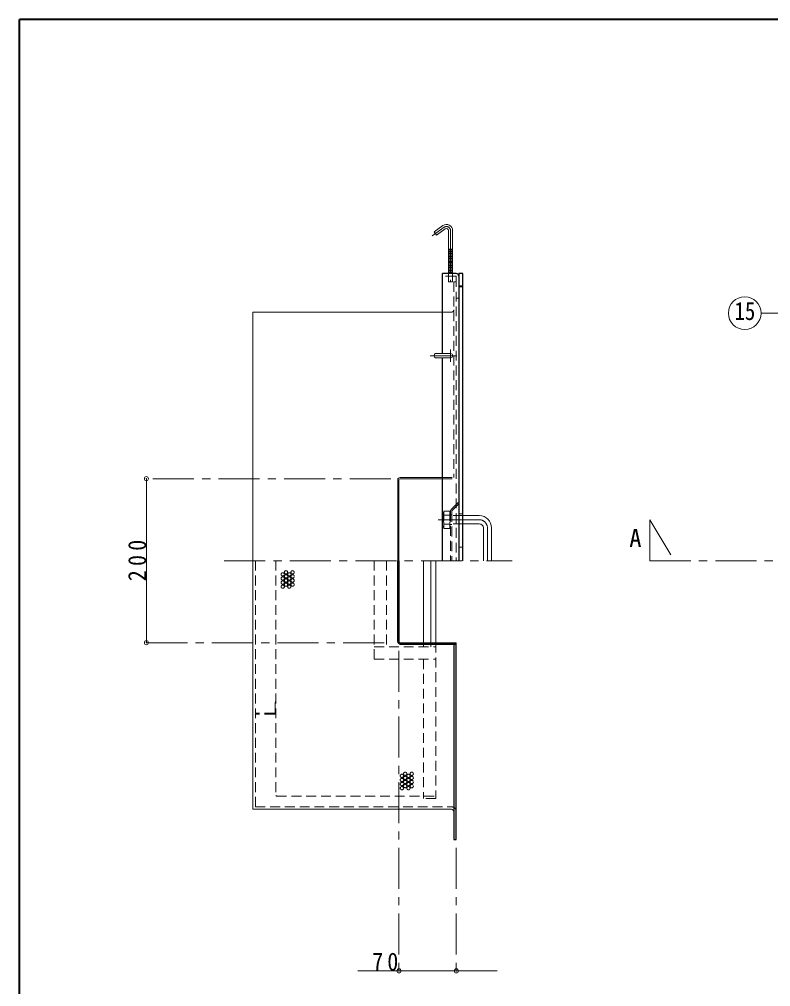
# Model space of a CAD drawing. Units: millimetres at full size, sheet at 1:10; details may follow other scales. Extents: x -2125 to 1925, y -1405 to 1405.
# Drawn here: x -2125 to -1208, y 226 to 1405 of the extents above; entities that cross this region are included whole.
import ezdxf
from ezdxf.enums import TextEntityAlignment as Align

# ---------------------------------------------------------------- set-up
doc = ezdxf.new("R2010")
doc.units = ezdxf.units.MM
doc.header["$LTSCALE"] = 10
doc.header["$PDMODE"] = 32
doc.header["$PDSIZE"] = 5
doc.linetypes.add('CHAIN1', pattern=[8, 5, -1, 1, -1])
doc.linetypes.add('DASHED1', pattern=[1.8, 1.2, -0.6])
doc.layers.add('0-A', color=4, linetype='Continuous', lineweight=9)
doc.styles.add('ＭＳ ゴシック', font='')
doc.styles.get('ＭＳ ゴシック').set_extended_font_data('MS Gothic')

msp = doc.modelspace()

# ---------------------------------------------------------------- linework, layer by layer
at = {"layer": '0-A', "color": 1, "lineweight": 40}
for p in [(-2124.8, -1404.98), (1925.2, 1405.02)]:
    msp.add_line(p, (-2124.8, 1405.02), dxfattribs=at)
at = {"layer": '0-A', "linetype": 'CHAIN1'}
for p, q in [((-1606.66, 1151.51), (-1621.39, 1141.2)), ((-1598.8, 1147.41), (-1598.8, 1085.12)), ((-1598.8, 987.52), (-1598.8, 1002.52)), ((-1591.3, 995.02), (-1623.73, 995.02)), ((-1671.8, 845.02), (-1969.8, 845.02)), ((-1563.8, 795.02), (-1617.3, 795.02)), ((-1355.8, 795.02), (-1325.8, 745.02)), ((-1553.8, 745.02), (-1553.8, 785.02)), ((-1874.8, 745.02), (-1523.8, 745.02)), ((-1969.8, 645.02), (-1671.8, 645.02)), ((-1661.8, 635.02), (-1661.8, 245.02)), ((-1591.8, 395.02), (-1591.8, 245.02))]:
    msp.add_line(p, q, dxfattribs=at)
at = {"layer": '0-A', "color": 7, "lineweight": 18}
for p, q in [((-1608.1, 1153.56), (-1618.73, 1146.11)), ((-1615.86, 1142.02), (-1618.73, 1146.11)), ((-1605.23, 1149.46), (-1615.86, 1142.02)), ((-1601.3, 1147.41), (-1601.3, 1095.02)), ((-1596.3, 1147.41), (-1596.3, 1095.02)), ((-1196.43, 1046.89), (-1219.96, 1046.89)), ((-1598.8, 997.52), (-1617.29, 997.52)), ((-1598.8, 992.52), (-1617.29, 992.52)), ((-1663.3, 745.02), (-1663.3, 843.52)), ((-1661.8, 745.02), (-1661.8, 843.52)), ((-1660.3, 846.52), (-1608.8, 846.52)), ((-1660.3, 845.02), (-1608.8, 845.02)), ((-1583.8, 800.02), (-1563.8, 800.02)), ((-1583.8, 790.02), (-1563.8, 790.02)), ((-1558.8, 745.02), (-1558.8, 785.02)), ((-1548.8, 745.02), (-1548.8, 785.02)), ((-1839.8, 442.02), (-1839.8, 745.02)), ((-1622.8, 745.02), (-1622.8, 645.02)), ((-1616.8, 745.02), (-1616.8, 645.02)), ((-1597.8, 442.02), (-1839.8, 442.02))]:
    msp.add_line(p, q, dxfattribs=at)
at = {"layer": '0-A'}
for p, q in [((-1601.3, 1124.92), (-1596.3, 1124.92)), ((-1596.3, 1124.05), (-1601.3, 1124.46)), ((-1596.3, 1123.04), (-1601.3, 1123.45)), ((-1596.3, 1122.04), (-1601.3, 1122.45)), ((-1596.3, 1121.04), (-1601.3, 1121.45)), ((-1596.3, 1120.03), (-1601.3, 1120.44)), ((-1596.3, 1119.03), (-1601.3, 1119.44)), ((-1596.3, 1118.03), (-1601.3, 1118.44)), ((-1596.3, 1117.02), (-1601.3, 1117.43)), ((-1596.3, 1116.02), (-1601.3, 1116.43)), ((-1596.3, 1115.02), (-1601.3, 1115.43)), ((-1596.3, 1114.01), (-1601.3, 1114.42)), ((-1596.3, 1113.01), (-1601.3, 1113.42)), ((-1596.3, 1112.01), (-1601.3, 1112.42)), ((-1596.3, 1111), (-1601.3, 1111.41)), ((-1596.3, 1110), (-1601.3, 1110.41)), ((-1596.3, 1109), (-1601.3, 1109.41)), ((-1596.3, 1107.99), (-1601.3, 1108.4)), ((-1596.3, 1106.99), (-1601.3, 1107.4)), ((-1596.3, 1105.99), (-1601.3, 1106.4)), ((-1596.3, 1104.98), (-1601.3, 1105.39)), ((-1596.3, 1103.98), (-1601.3, 1104.39)), ((-1596.3, 1102.98), (-1601.3, 1103.39)), ((-1596.3, 1101.97), (-1601.3, 1102.38)), ((-1596.3, 1100.97), (-1601.3, 1101.38)), ((-1596.3, 1099.97), (-1601.3, 1100.38)), ((-1596.3, 1098.96), (-1601.3, 1099.37)), ((-1596.3, 1097.96), (-1601.3, 1098.37)), ((-1596.3, 1096.96), (-1601.3, 1097.37)), ((-1596.3, 1095.95), (-1601.3, 1096.36)), ((-1597.13, 1095.02), (-1601.3, 1095.36)), ((-1969.8, 845.02), (-1969.8, 645.02)), ((-1631.8, 745.02), (-1631.8, 645.02)), ((-1711.8, 245.02), (-1541.8, 245.02))]:
    msp.add_line(p, q, dxfattribs=at)
at = {"layer": '0-A', "color": 5, "lineweight": 25}
for p, q in [((-1608.8, 997.52), (-1608.8, 1095.02)), ((-1591.8, 1095.02), (-1608.8, 1095.02)), ((-1588.8, 1095.02), (-1588.8, 745.02)), ((-1583.8, 1095.02), (-1588.8, 1095.02)), ((-1583.8, 745.02), (-1583.8, 1095.02)), ((-1608.8, 745.02), (-1608.8, 992.52)), ((-1663.3, 646.52), (-1663.3, 745.02)), ((-1661.8, 745.02), (-1661.8, 646.52)), ((-1660.3, 645.02), (-1591.8, 645.02)), ((-1660.3, 643.52), (-1591.8, 643.52)), ((-1594.8, 643.52), (-1594.8, 405.02)), ((-1591.8, 405.02), (-1591.8, 645.02)), ((-1594.8, 405.02), (-1591.8, 405.02))]:
    msp.add_line(p, q, dxfattribs=at)
at = {"layer": '0-A', "color": 7, "linetype": 'DASHED1', "lineweight": 18}
for p, q in [((-1592.8, 1092.02), (-1608.8, 1092.02)), ((-1591.8, 1091.02), (-1591.8, 745.02)), ((-1583.8, 1080.02), (-1588.8, 1080.02)), ((-1588.8, 1065.02), (-1591.8, 1065.02))]:
    msp.add_line(p, q, dxfattribs=at)
at = {"layer": '0-A', "linetype": 'DASHED1'}
for p, q in [((-1601.3, 1095.02), (-1601.3, 1085.02)), ((-1596.3, 1085.02), (-1601.3, 1085.02)), ((-1596.3, 1095.02), (-1596.3, 1085.02)), ((-1591.8, 1085.02), (-1594.8, 1085.02)), ((-1594.8, 1085.02), (-1594.8, 846.52)), ((-1584.3, 1079.02), (-1588.8, 1079.02)), ((-1584.3, 1079.02), (-1584.3, 745.02)), ((-1608.8, 1048.02), (-1597.8, 1048.02)), ((-1608.8, 846.52), (-1591.8, 846.52)), ((-1608.8, 845.02), (-1591.8, 845.02)), ((-1597.92, 807.4), (-1588.8, 816.52)), ((-1596.42, 806.78), (-1588.8, 814.4)), ((-1607.3, 804.02), (-1607.3, 786.02)), ((-1606.8, 805.52), (-1606.8, 784.52)), ((-1599.8, 805.52), (-1606.8, 805.52)), ((-1599.8, 805.52), (-1599.3, 804.02)), ((-1599.8, 805.52), (-1599.8, 784.52)), ((-1599.3, 804.02), (-1599.8, 800.52)), ((-1599.3, 804.02), (-1599.3, 786.02)), ((-1598.8, 805.28), (-1598.8, 745.02)), ((-1597.3, 804.65), (-1597.3, 745.02)), ((-1584.3, 802.02), (-1588.8, 802.02)), ((-1606.8, 800.52), (-1607.3, 795.02)), ((-1607.3, 795.02), (-1606.8, 789.52)), ((-1599.8, 800.52), (-1606.8, 800.52)), ((-1599.8, 800.52), (-1599.3, 795.02)), ((-1583.8, 800.02), (-1599.3, 800.02)), ((-1597.3, 801.02), (-1598.8, 801.02)), ((-1606.8, 789.52), (-1607.3, 786.02)), ((-1606.8, 784.52), (-1607.3, 786.02)), ((-1599.8, 789.52), (-1606.8, 789.52)), ((-1599.8, 784.52), (-1606.8, 784.52)), ((-1599.3, 786.02), (-1599.8, 784.52)), ((-1583.8, 790.02), (-1599.3, 790.02)), ((-1597.3, 789.02), (-1598.8, 789.02)), ((-1584.3, 761.6), (-1588.8, 761.6)), ((-1836.8, 745.02), (-1836.8, 442.02)), ((-1811.8, 745.02), (-1811.8, 459.02)), ((-1691.8, 745.02), (-1691.8, 625.02)), ((-1676.8, 745.02), (-1676.8, 640.02)), ((-1691.8, 640.02), (-1616.8, 640.02)), ((-1631.8, 645.02), (-1631.8, 640.02)), ((-1622.8, 645.02), (-1622.8, 640.02)), ((-1616.8, 645.02), (-1616.8, 455.02)), ((-1691.8, 625.02), (-1616.8, 625.02)), ((-1631.8, 625.02), (-1631.8, 455.02)), ((-1812.8, 560.02), (-1812.8, 573.02)), ((-1811.8, 573.02), (-1812.8, 573.02)), ((-1813.8, 559.02), (-1836.8, 559.02)), ((-1813.8, 558.02), (-1836.8, 558.02)), ((-1810.8, 458.02), (-1616.8, 458.02)), ((-1616.8, 455.02), (-1631.8, 455.02)), ((-1836.8, 445.02), (-1597.8, 445.02))]:
    msp.add_line(p, q, dxfattribs=at)
at = {"layer": '0-A'}
msp.add_lwpolyline([(-1839.8, 745.02), (-1839.8, 1048.02), (-1608.8, 1048.02)], dxfattribs=at)
at = {"layer": '0-A', "linetype": 'DASHED1'}
for points in [[(-1606.8, 805.52), (-1607.3, 804.02), (-1606.8, 800.52)], [(-1599.3, 795.02), (-1599.8, 789.52), (-1599.3, 786.02)]]:
    msp.add_lwpolyline(points, dxfattribs=at)
at = {"layer": '0-A', "linetype": 'CHAIN1'}
msp.add_lwpolyline([(-1355.8, 795.02), (-1355.8, 745.02), (563.2, 745.02)], dxfattribs=at)
at = {"layer": '0-A', "color": 7, "lineweight": 18}
msp.add_circle((-1239.96, 1046.89), 20, dxfattribs=at)
at = {"layer": '0-A', "linetype": 'DASHED1'}
for centre in [(-1799.51, 730.92), (-1791.51, 730.92), (-1803.51, 728.42), (-1803.51, 723.42), (-1803.51, 718.42), (-1799.51, 725.92), (-1799.51, 720.92), (-1795.51, 728.42), (-1795.51, 723.42), (-1795.51, 718.42), (-1791.51, 725.92), (-1791.51, 720.92), (-1803.51, 713.42), (-1799.51, 715.92), (-1795.51, 713.42), (-1791.51, 715.92), (-1658.15, 482.77), (-1654.15, 485.27), (-1650.15, 482.77), (-1646.15, 485.27), (-1658.15, 477.77), (-1658.15, 472.77), (-1654.15, 480.27), (-1654.15, 475.27), (-1654.15, 470.27), (-1650.15, 477.77), (-1650.15, 472.77), (-1646.15, 480.27), (-1646.15, 475.27), (-1646.15, 470.27), (-1658.15, 467.77), (-1650.15, 467.77)]:
    msp.add_circle(centre, 2, dxfattribs=at)
at = {"layer": '0-A', "color": 7, "lineweight": 18}
for centre, radius, start, end in [((-1603.8, 1147.41), 7.5, 0, 125), ((-1603.8, 1147.41), 2.5, 0, 125), ((-1598.8, 995.02), 2.5, 270, 90), ((-1660.3, 843.52), 3, 90, 180), ((-1660.3, 843.52), 1.5, 90, 180), ((-1563.8, 785.02), 15, 0, 90), ((-1563.8, 785.02), 5, 0, 90), ((-1597.8, 439.02), 3, 0, 90)]:
    msp.add_arc(centre, radius, start, end, dxfattribs=at)
at = {"layer": '0-A', "linetype": 'CHAIN1'}
for centre, radius, end in [((-1603.8, 1147.41), 5, 125), ((-1563.8, 785.02), 10, 90)]:
    msp.add_arc(centre, radius, 0, end, dxfattribs=at)
at = {"layer": '0-A', "color": 7, "linetype": 'DASHED1', "lineweight": 18}
msp.add_arc((-1592.8, 1091.02), 1, 0, 90, dxfattribs=at)
at = {"layer": '0-A', "color": 5, "lineweight": 25}
for centre, radius, start, end in [((-1591.8, 1092.02), 3, 0, 90), ((-1660.3, 646.52), 3, 180, 270), ((-1660.3, 646.52), 1.5, 180, 270)]:
    msp.add_arc(centre, radius, start, end, dxfattribs=at)
at = {"layer": '0-A', "linetype": 'DASHED1'}
for centre, radius, start, end in [((-1597.8, 1051.02), 3, 270, 0), ((-1595.8, 805.28), 3, 135, 180), ((-1594.3, 804.65), 3, 135, 180), ((-1813.8, 560.02), 2, 270, 0), ((-1813.8, 560.02), 1, 270, 0), ((-1810.8, 459.02), 1, 180, 270), ((-1597.8, 439.02), 6, 0, 90)]:
    msp.add_arc(centre, radius, start, end, dxfattribs=at)
at = {"layer": '0-A', "color": 7, "lineweight": 18}
msp.add_ellipse((-1617.28, 995.02), major_axis=(0, -2.5), ratio=0.57, start_param=3.1415927, end_param=6.2831853, dxfattribs=at)
at = {"layer": '0-A'}
for p in [(-1969.8, 845.02), (-1969.8, 645.02), (-1661.8, 245.02), (-1591.8, 245.02)]:
    msp.add_point(p, dxfattribs=at)

# ---------------------------------------------------------------- texts
at = {"layer": '0-A', "color": 7, "style": 'ＭＳ ゴシック', "width": 0.85}
msp.add_text('15', height=21.99, dxfattribs=at).set_placement((-1252.46, 1031.89), align=Align.BOTTOM_LEFT)
at = {"layer": '0-A', "color": 7, "style": 'ＭＳ ゴシック'}
msp.add_text('A', height=21.99, dxfattribs=at).set_placement((-1380.8, 755.02), align=Align.BOTTOM_LEFT)
at = {"layer": '0-A', "color": 7, "insert": (-1969.8, 720.02), "char_height": 21.99, "attachment_point": 7, "rotation": 90, "style": 'ＭＳ ゴシック'}
msp.add_mtext('\\T1.38;\\W0.9;200', dxfattribs=at)
at = {"layer": '0-A', "color": 7, "insert": (-1694.3, 245.02), "char_height": 21.99, "attachment_point": 7, "style": 'ＭＳ ゴシック'}
msp.add_mtext('\\T1.36;\\W0.9;70', dxfattribs=at)

doc.saveas('drawing.dxf')
